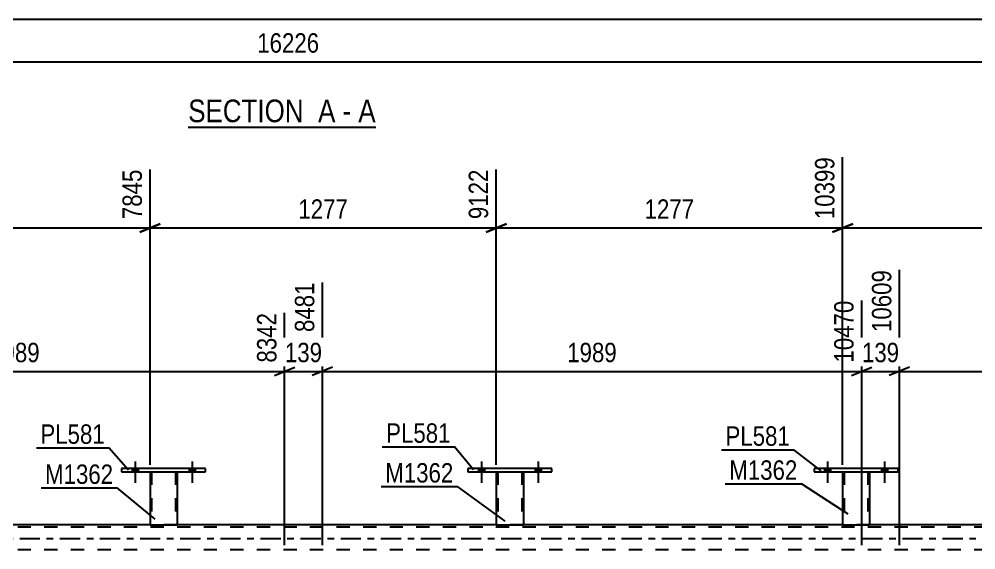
# Model space of a CAD drawing. Header units: millimetres. Extents: x -78 to 763, y -436 to 158.
# Drawn here: x 285.6 to 426.7, y -1.7 to 76.5 of the extents above; entities that cross this region are included whole.
import ezdxf

# ---------------------------------------------------------------- set-up
doc = ezdxf.new("R2010")
doc.units = ezdxf.units.MM
doc.linetypes.add('DXK_LINE_DOT2', pattern=[3.9198, 1.9599, -1.9599])
doc.linetypes.add('DXK_LINE_DOT3', pattern=[5.9187, 2.979, -0.9799, 0.9799, -0.9799])
doc.styles.add('Arial Narrow', font='ARIALN.TTF', dxfattribs={"height": 0.2})

# ---------------------------------------------------------------- blocks, each defined once
blk = doc.blocks.new('Unknown-814184979-11 - 2456')
at = {"color": 6, "linetype": 'Continuous'}
blk.add_line((310.51, 60.61), (338.16, 60.61), dxfattribs=at)
at = {"color": 0, "linetype": 'Continuous'}
for points in [[(328.62, 61.36), (328.62, 64.86), (310.51, 64.86), (310.51, 61.36)], [(332.23, 61.36), (332.23, 64.86), (329.67, 64.86), (329.67, 61.36)], [(334.55, 61.36), (334.55, 64.86), (333.28, 64.86), (333.28, 61.36)], [(338.16, 61.36), (338.16, 64.86), (335.6, 64.86), (335.6, 61.36)]]:
    blk.add_wipeout(points, dxfattribs=at)
at = {"color": 7, "linetype": 'Continuous', "style": 'Arial Narrow'}
for s, p in [('SECTION ', (310.51, 61.36)), ('A', (329.67, 61.36)), ('A', (335.6, 61.36)), ('-', (333.28, 61.36))]:
    blk.add_text(s, height=3.34, dxfattribs=at).set_placement(p)
blk = doc.blocks.new('Bolt-814184979-3472 - 3452')
at = {"linetype": 'Continuous'}
for points in [[(404.39, 9.84), (405.27, 9.84), (405.27, 10.32), (404.39, 10.32)], [(412.79, 9.84), (413.67, 9.84), (413.67, 10.32), (412.79, 10.32)]]:
    blk.add_hatch(color=1, dxfattribs=at).paths.add_polyline_path(points)
at = {"color": 1, "linetype": 'Continuous'}
for p, q in [((404.83, 11.32), (404.83, 8.2)), ((413.23, 11.32), (413.23, 8.2)), ((404.39, 10.32), (404.39, 9.84)), ((405.27, 10.32), (405.27, 9.84)), ((412.79, 10.32), (412.79, 9.84)), ((413.67, 10.32), (413.67, 9.84))]:
    blk.add_line(p, q, dxfattribs=at)
blk = doc.blocks.new('Bolt-814184979-3473 - 3452')
at = {"linetype": 'Continuous'}
for points in [[(404.39, 9.84), (405.27, 9.84), (405.27, 10.32), (404.39, 10.32)], [(412.79, 9.84), (413.67, 9.84), (413.67, 10.32), (412.79, 10.32)]]:
    blk.add_hatch(color=1, dxfattribs=at).paths.add_polyline_path(points)
at = {"color": 1, "linetype": 'Continuous'}
for p, q in [((404.83, 11.32), (404.83, 8.2)), ((413.23, 11.32), (413.23, 8.2)), ((404.39, 10.32), (404.39, 9.84)), ((405.27, 10.32), (405.27, 9.84)), ((412.79, 10.32), (412.79, 9.84)), ((413.67, 10.32), (413.67, 9.84))]:
    blk.add_line(p, q, dxfattribs=at)
blk = doc.blocks.new('Part-814184979-3607 - 3452')
at = {"color": 2, "linetype": 'Continuous'}
for p, q in [((351.75, 10.32), (351.75, 9.84)), ((364.15, 10.32), (351.75, 10.32)), ((364.15, 9.84), (364.15, 10.32)), ((351.75, 9.84), (364.15, 9.84))]:
    blk.add_line(p, q, dxfattribs=at)
blk = doc.blocks.new('Bolt-814184979-3474 - 3452')
at = {"linetype": 'Continuous'}
for points in [[(353.31, 9.84), (354.19, 9.84), (354.19, 10.32), (353.31, 10.32)], [(361.71, 9.84), (362.59, 9.84), (362.59, 10.32), (361.71, 10.32)]]:
    blk.add_hatch(color=1, dxfattribs=at).paths.add_polyline_path(points)
at = {"color": 1, "linetype": 'Continuous'}
for p, q in [((353.75, 11.32), (353.75, 8.2)), ((362.15, 11.32), (362.15, 8.2)), ((353.31, 10.32), (353.31, 9.84)), ((354.19, 10.32), (354.19, 9.84)), ((361.71, 10.32), (361.71, 9.84)), ((362.59, 10.32), (362.59, 9.84))]:
    blk.add_line(p, q, dxfattribs=at)
blk = doc.blocks.new('Bolt-814184979-3475 - 3452')
at = {"linetype": 'Continuous'}
for points in [[(353.31, 9.84), (354.19, 9.84), (354.19, 10.32), (353.31, 10.32)], [(361.71, 9.84), (362.59, 9.84), (362.59, 10.32), (361.71, 10.32)]]:
    blk.add_hatch(color=1, dxfattribs=at).paths.add_polyline_path(points)
at = {"color": 1, "linetype": 'Continuous'}
for p, q in [((353.75, 11.32), (353.75, 8.2)), ((362.15, 11.32), (362.15, 8.2)), ((353.31, 10.32), (353.31, 9.84)), ((354.19, 10.32), (354.19, 9.84)), ((361.71, 10.32), (361.71, 9.84)), ((362.59, 10.32), (362.59, 9.84))]:
    blk.add_line(p, q, dxfattribs=at)
blk = doc.blocks.new('Bolt-814184979-3476 - 3452')
at = {"linetype": 'Continuous'}
for points in [[(302.23, 9.84), (303.11, 9.84), (303.11, 10.32), (302.23, 10.32)], [(310.63, 9.84), (311.51, 9.84), (311.51, 10.32), (310.63, 10.32)]]:
    blk.add_hatch(color=1, dxfattribs=at).paths.add_polyline_path(points)
at = {"color": 1, "linetype": 'Continuous'}
for p, q in [((302.67, 11.32), (302.67, 8.2)), ((311.07, 11.32), (311.07, 8.2)), ((302.23, 10.32), (302.23, 9.84)), ((303.11, 10.32), (303.11, 9.84)), ((310.63, 10.32), (310.63, 9.84)), ((311.51, 10.32), (311.51, 9.84))]:
    blk.add_line(p, q, dxfattribs=at)
blk = doc.blocks.new('Bolt-814184979-3477 - 3452')
at = {"linetype": 'Continuous'}
for points in [[(302.23, 9.84), (303.11, 9.84), (303.11, 10.32), (302.23, 10.32)], [(310.63, 9.84), (311.51, 9.84), (311.51, 10.32), (310.63, 10.32)]]:
    blk.add_hatch(color=1, dxfattribs=at).paths.add_polyline_path(points)
at = {"color": 1, "linetype": 'Continuous'}
for p, q in [((302.67, 11.32), (302.67, 8.2)), ((311.07, 11.32), (311.07, 8.2)), ((302.23, 10.32), (302.23, 9.84)), ((303.11, 10.32), (303.11, 9.84)), ((310.63, 10.32), (310.63, 9.84)), ((311.51, 10.32), (311.51, 9.84))]:
    blk.add_line(p, q, dxfattribs=at)
blk = doc.blocks.new('Part-814184979-3597 - 3452')
at = {"color": 2, "linetype": 'Continuous'}
for p, q in [((402.83, 10.32), (402.83, 9.84)), ((415.23, 10.32), (402.83, 10.32)), ((415.23, 9.84), (415.23, 10.32)), ((402.83, 9.84), (415.23, 9.84))]:
    blk.add_line(p, q, dxfattribs=at)
blk = doc.blocks.new('Part-814184979-3602 - 3452')
at = {"color": 2, "linetype": 'Continuous'}
for p, q in [((407.03, 9.84), (407.03, 2)), ((411.03, 9.84), (411.03, 2)), ((407.03, 2), (411.03, 2))]:
    blk.add_line(p, q, dxfattribs=at)
at = {"color": 7, "linetype": 'DXK_LINE_DOT2'}
for p, q in [((407.03, 9.84), (411.03, 9.84)), ((407.03, 9.84), (407.03, 9.84)), ((407.03, 9.84), (407.03, 9.84)), ((407.27, 9.84), (407.27, 2)), ((410.79, 9.84), (410.79, 2)), ((411.03, 9.84), (411.03, 9.84)), ((411.03, 9.84), (411.03, 9.84)), ((410.73, 2), (410.77, 2)), ((410.73, 2), (410.77, 2)), ((410.77, 2), (410.79, 2)), ((410.77, 2), (410.79, 2))]:
    blk.add_line(p, q, dxfattribs=at)
blk = doc.blocks.new('Part-814184979-3612 - 3452')
at = {"color": 2, "linetype": 'Continuous'}
for p, q in [((355.95, 9.84), (355.95, 2)), ((359.95, 9.84), (359.95, 2)), ((355.95, 2), (359.95, 2))]:
    blk.add_line(p, q, dxfattribs=at)
at = {"color": 7, "linetype": 'DXK_LINE_DOT2'}
for p, q in [((355.95, 9.84), (359.95, 9.84)), ((355.95, 9.84), (355.95, 9.84)), ((355.95, 9.84), (355.95, 9.84)), ((356.19, 9.84), (356.19, 2)), ((359.71, 9.84), (359.71, 2)), ((359.95, 9.84), (359.95, 9.84)), ((359.95, 9.84), (359.95, 9.84)), ((359.65, 2), (359.69, 2)), ((359.65, 2), (359.69, 2)), ((359.69, 2), (359.71, 2)), ((359.69, 2), (359.71, 2))]:
    blk.add_line(p, q, dxfattribs=at)
blk = doc.blocks.new('Part-814184979-3617 - 3452')
at = {"color": 2, "linetype": 'Continuous'}
for p, q in [((300.67, 10.32), (300.67, 9.84)), ((313.07, 10.32), (300.67, 10.32)), ((313.07, 9.84), (313.07, 10.32)), ((300.67, 9.84), (313.07, 9.84))]:
    blk.add_line(p, q, dxfattribs=at)
blk = doc.blocks.new('Part-814184979-3622 - 3452')
at = {"color": 2, "linetype": 'Continuous'}
for p, q in [((304.87, 9.84), (304.87, 2)), ((308.87, 9.84), (308.87, 2)), ((304.87, 2), (308.87, 2))]:
    blk.add_line(p, q, dxfattribs=at)
at = {"color": 7, "linetype": 'DXK_LINE_DOT2'}
for p, q in [((304.87, 9.84), (308.87, 9.84)), ((304.87, 9.84), (304.87, 9.84)), ((304.87, 9.84), (304.87, 9.84)), ((305.11, 9.84), (305.11, 2)), ((308.63, 9.84), (308.63, 2)), ((308.87, 9.84), (308.87, 9.84)), ((308.87, 9.84), (308.87, 9.84)), ((308.57, 2), (308.61, 2)), ((308.57, 2), (308.61, 2)), ((308.61, 2), (308.63, 2)), ((308.61, 2), (308.63, 2))]:
    blk.add_line(p, q, dxfattribs=at)
blk = doc.blocks.new('Part-814184979-3752 - 3452')
at = {"color": 7, "linetype": 'DXK_LINE_DOT2'}
for p, q in [((640.09, 1.68), (25.23, 1.68)), ((308.87, 2), (304.87, 2)), ((359.95, 2), (355.95, 2)), ((411.03, 2), (407.03, 2)), ((640.09, -1.68), (25.23, -1.68))]:
    blk.add_line(p, q, dxfattribs=at)
at = {"color": 2, "linetype": 'Continuous'}
for p, q in [((304.87, 2), (257.79, 2)), ((355.95, 2), (308.87, 2)), ((407.03, 2), (359.95, 2)), ((458.11, 2), (411.03, 2))]:
    blk.add_line(p, q, dxfattribs=at)
at = {"color": 7, "linetype": 'DXK_LINE_DOT3'}
blk.add_line((25.23, 0), (640.09, 0), dxfattribs=at)
blk = doc.blocks.new('StraightDimension-814184979-2954 - 2456')
at = {"color": 7, "linetype": 'Continuous'}
blk.add_line((74.61, 76.55), (640.09, 76.55), dxfattribs=at)
blk = doc.blocks.new('StraightDimension-814184979-6324 - 2456')
at = {"color": 7, "linetype": 'Continuous'}
blk.add_line((10.43, 70.26), (640.09, 70.26), dxfattribs=at)
at = {"color": 0}
blk.add_wipeout([(330.43, 71.01), (330.43, 75.21), (320.09, 75.21), (320.09, 71.01)], dxfattribs=at)
at = {"color": 3, "style": 'Arial Narrow'}
blk.add_text('16226', height=2.863, dxfattribs=at).set_placement((320.69, 71.61))
blk = doc.blocks.new('StraightDimension-814184979-4367 - 3452')
at = {"color": 7, "linetype": 'Continuous'}
for p, q in [((330.3, -1), (330.3, 37.75)), ((409.86, -1), (409.86, 35.08)), ((331.8, 25.23), (328.8, 24.03)), ((330.3, 24.63), (409.86, 24.63)), ((408.36, 24.03), (411.36, 25.23))]:
    blk.add_line(p, q, dxfattribs=at)
at = {"color": 0}
blk.add_wipeout([(374.34, 25.38), (374.34, 29.58), (365.82, 29.58), (365.82, 25.38)], dxfattribs=at)
at = {"color": 3, "style": 'Arial Narrow'}
blk.add_text('1989', height=2.863, dxfattribs=at).set_placement((366.42, 25.98))
at = {"color": 0, "linetype": 'Continuous'}
blk.add_wipeout([(409.26, 35.68), (405.06, 35.68), (405.06, 25.33), (409.26, 25.33)], dxfattribs=at)
at = {"color": 3, "linetype": 'Continuous', "style": 'Arial Narrow'}
blk.add_text('10470', height=2.863, rotation=90.0002, dxfattribs=at).set_placement((408.66, 25.93))
blk = doc.blocks.new('StraightDimension-814184979-4415 - 3452')
at = {"color": 7, "linetype": 'Continuous'}
for p, q in [((245.17, -1), (245.17, 37.75)), ((324.72, -1), (324.72, 33.25)), ((246.67, 25.23), (243.67, 24.03)), ((245.17, 24.63), (324.72, 24.63)), ((323.22, 24.03), (326.22, 25.23))]:
    blk.add_line(p, q, dxfattribs=at)
at = {"color": 0}
blk.add_wipeout([(289.2, 25.38), (289.2, 29.58), (280.69, 29.58), (280.69, 25.38)], dxfattribs=at)
at = {"color": 3, "style": 'Arial Narrow'}
blk.add_text('1989', height=2.863, dxfattribs=at).set_placement((281.29, 25.98))
at = {"color": 0, "linetype": 'Continuous'}
blk.add_wipeout([(324.12, 33.85), (319.92, 33.85), (319.92, 25.33), (324.12, 25.33)], dxfattribs=at)
at = {"color": 3, "linetype": 'Continuous', "style": 'Arial Narrow'}
blk.add_text('8342', height=2.863, rotation=90.0002, dxfattribs=at).set_placement((323.52, 25.93))
blk = doc.blocks.new('StraightDimension-814184979-11886 - 3452')
at = {"color": 7, "linetype": 'Continuous'}
for p, q in [((304.87, 10.84), (304.87, 54.38)), ((355.95, 10.84), (355.95, 54.38)), ((306.37, 46.37), (303.37, 45.17)), ((304.87, 45.77), (355.95, 45.77)), ((354.45, 45.17), (357.45, 46.37))]:
    blk.add_line(p, q, dxfattribs=at)
at = {"color": 0}
blk.add_wipeout([(334.67, 46.52), (334.67, 50.72), (326.15, 50.72), (326.15, 46.52)], dxfattribs=at)
at = {"color": 3, "style": 'Arial Narrow'}
blk.add_text('1277', height=2.863, dxfattribs=at).set_placement((326.75, 47.12))
at = {"color": 0, "linetype": 'Continuous'}
blk.add_wipeout([(355.35, 54.98), (351.15, 54.98), (351.15, 46.47), (355.35, 46.47)], dxfattribs=at)
at = {"color": 3, "linetype": 'Continuous', "style": 'Arial Narrow'}
blk.add_text('9122', height=2.863, rotation=90.0002, dxfattribs=at).set_placement((354.75, 47.07))
blk = doc.blocks.new('StraightDimension-814184979-11887 - 3452')
at = {"color": 7, "linetype": 'Continuous'}
for p, q in [((253.79, 10.84), (253.79, 54.38)), ((304.87, 10.84), (304.87, 54.38)), ((255.29, 46.37), (252.29, 45.17)), ((253.79, 45.77), (304.87, 45.77)), ((303.37, 45.17), (306.37, 46.37))]:
    blk.add_line(p, q, dxfattribs=at)
at = {"color": 0}
blk.add_wipeout([(283.58, 46.52), (283.58, 50.72), (275.07, 50.72), (275.07, 46.52)], dxfattribs=at)
at = {"color": 3, "style": 'Arial Narrow'}
blk.add_text('1277', height=2.863, dxfattribs=at).set_placement((275.67, 47.12))
at = {"color": 0, "linetype": 'Continuous'}
blk.add_wipeout([(304.27, 54.98), (300.07, 54.98), (300.07, 46.47), (304.27, 46.47)], dxfattribs=at)
at = {"color": 3, "linetype": 'Continuous', "style": 'Arial Narrow'}
blk.add_text('7845', height=2.863, rotation=90.0002, dxfattribs=at).set_placement((303.67, 47.07))
blk = doc.blocks.new('StraightDimension-814184979-4319 - 3452')
at = {"color": 7, "linetype": 'Continuous'}
for p, q in [((415.43, -1), (415.43, 39.58)), ((494.99, -1), (494.99, 35.08)), ((416.93, 25.23), (413.93, 24.03)), ((415.43, 24.63), (494.99, 24.63)), ((493.49, 24.03), (496.49, 25.23))]:
    blk.add_line(p, q, dxfattribs=at)
at = {"color": 0}
blk.add_wipeout([(459.47, 25.38), (459.47, 29.58), (450.96, 29.58), (450.96, 25.38)], dxfattribs=at)
at = {"color": 3, "style": 'Arial Narrow'}
blk.add_text('1989', height=2.863, dxfattribs=at).set_placement((451.56, 25.98))
at = {"color": 0, "linetype": 'Continuous'}
blk.add_wipeout([(494.39, 35.68), (490.19, 35.68), (490.19, 25.33), (494.39, 25.33)], dxfattribs=at)
at = {"color": 3, "linetype": 'Continuous', "style": 'Arial Narrow'}
blk.add_text('12598', height=2.863, rotation=90.0002, dxfattribs=at).set_placement((493.79, 25.93))
blk = doc.blocks.new('StraightDimension-814184979-4343 - 3452')
at = {"color": 7, "linetype": 'Continuous'}
for p, q in [((415.43, -1), (415.43, 39.58)), ((409.86, -1), (409.86, 35.08)), ((408.36, 24.03), (411.36, 25.23)), ((409.86, 24.63), (415.43, 24.63)), ((416.93, 25.23), (413.93, 24.03))]:
    blk.add_line(p, q, dxfattribs=at)
at = {"color": 0}
blk.add_wipeout([(415.99, 25.38), (415.99, 29.58), (409.3, 29.58), (409.3, 25.38)], dxfattribs=at)
at = {"color": 3, "style": 'Arial Narrow'}
blk.add_text('139', height=2.863, dxfattribs=at).set_placement((409.9, 25.98))
at = {"color": 0, "linetype": 'Continuous'}
blk.add_wipeout([(414.83, 40.18), (410.63, 40.18), (410.63, 29.83), (414.83, 29.83)], dxfattribs=at)
at = {"color": 3, "linetype": 'Continuous', "style": 'Arial Narrow'}
blk.add_text('10609', height=2.863, rotation=90.0002, dxfattribs=at).set_placement((414.23, 30.43))
blk = doc.blocks.new('StraightDimension-814184979-4391 - 3452')
at = {"color": 7, "linetype": 'Continuous'}
for p, q in [((330.3, -1), (330.3, 37.75)), ((324.72, -1), (324.72, 33.25)), ((323.22, 24.03), (326.22, 25.23)), ((324.72, 24.63), (330.3, 24.63)), ((331.8, 25.23), (328.8, 24.03))]:
    blk.add_line(p, q, dxfattribs=at)
at = {"color": 0}
blk.add_wipeout([(330.85, 25.38), (330.85, 29.58), (324.17, 29.58), (324.17, 25.38)], dxfattribs=at)
at = {"color": 3, "style": 'Arial Narrow'}
blk.add_text('139', height=2.863, dxfattribs=at).set_placement((324.77, 25.98))
at = {"color": 0, "linetype": 'Continuous'}
blk.add_wipeout([(329.7, 38.35), (325.5, 38.35), (325.5, 29.83), (329.7, 29.83)], dxfattribs=at)
at = {"color": 3, "linetype": 'Continuous', "style": 'Arial Narrow'}
blk.add_text('8481', height=2.863, rotation=90.0002, dxfattribs=at).set_placement((329.1, 30.43))
blk = doc.blocks.new('StraightDimension-814184979-11884 - 3452')
at = {"color": 7, "linetype": 'Continuous'}
for p, q in [((407.03, 10.84), (407.03, 56.21)), ((458.11, 10.84), (458.11, 56.21)), ((408.53, 46.37), (405.53, 45.17)), ((407.03, 45.77), (458.11, 45.77)), ((456.61, 45.17), (459.61, 46.37))]:
    blk.add_line(p, q, dxfattribs=at)
at = {"color": 0}
blk.add_wipeout([(436.83, 46.52), (436.83, 50.72), (428.31, 50.72), (428.31, 46.52)], dxfattribs=at)
at = {"color": 3, "style": 'Arial Narrow'}
blk.add_text('1277', height=2.863, dxfattribs=at).set_placement((428.91, 47.12))
at = {"color": 0, "linetype": 'Continuous'}
blk.add_wipeout([(457.51, 56.81), (453.31, 56.81), (453.31, 46.47), (457.51, 46.47)], dxfattribs=at)
at = {"color": 3, "linetype": 'Continuous', "style": 'Arial Narrow'}
blk.add_text('11676', height=2.863, rotation=90.0002, dxfattribs=at).set_placement((456.91, 47.07))
blk = doc.blocks.new('StraightDimension-814184979-11885 - 3452')
at = {"color": 7, "linetype": 'Continuous'}
for p, q in [((407.03, 10.84), (407.03, 56.21)), ((355.95, 10.84), (355.95, 54.38)), ((357.45, 46.37), (354.45, 45.17)), ((355.95, 45.77), (407.03, 45.77)), ((405.53, 45.17), (408.53, 46.37))]:
    blk.add_line(p, q, dxfattribs=at)
at = {"color": 0}
blk.add_wipeout([(385.75, 46.52), (385.75, 50.72), (377.23, 50.72), (377.23, 46.52)], dxfattribs=at)
at = {"color": 3, "style": 'Arial Narrow'}
blk.add_text('1277', height=2.863, dxfattribs=at).set_placement((377.83, 47.12))
at = {"color": 0, "linetype": 'Continuous'}
blk.add_wipeout([(406.43, 56.81), (402.23, 56.81), (402.23, 46.47), (406.43, 46.47)], dxfattribs=at)
at = {"color": 3, "linetype": 'Continuous', "style": 'Arial Narrow'}
blk.add_text('10399', height=2.863, rotation=90.0002, dxfattribs=at).set_placement((405.83, 47.07))
blk = doc.blocks.new('Mark-814184979-3613 - 3452')
at = {"color": 0}
blk.add_wipeout([(298.21, 13.95), (298.21, 16.95), (288.7, 16.95), (288.7, 13.95)], dxfattribs=at)
blk.add_wipeout([(298.21, 13.95), (298.21, 16.95), (288.7, 16.95), (288.7, 13.95)], dxfattribs=at)
at = {"color": 30, "linetype": 'Continuous'}
for p in [(288.1, 13.35), (301.69, 10.06)]:
    blk.add_line(p, (298.81, 13.35), dxfattribs=at)
at = {"color": 3, "style": 'Arial Narrow'}
blk.add_text('PL581', height=2.863, dxfattribs=at).set_placement((288.7, 13.95))
blk = doc.blocks.new('Mark-814184979-3593 - 3452')
at = {"color": 0}
blk.add_wipeout([(399.27, 13.66), (399.27, 16.66), (389.77, 16.66), (389.77, 13.66)], dxfattribs=at)
blk.add_wipeout([(399.27, 13.66), (399.27, 16.66), (389.77, 16.66), (389.77, 13.66)], dxfattribs=at)
at = {"color": 30, "linetype": 'Continuous'}
for p in [(389.17, 13.06), (403.87, 9.99)]:
    blk.add_line(p, (399.87, 13.06), dxfattribs=at)
at = {"color": 3, "style": 'Arial Narrow'}
blk.add_text('PL581', height=2.863, dxfattribs=at).set_placement((389.77, 13.66))
blk = doc.blocks.new('Mark-814184979-3598 - 3452')
at = {"color": 0}
blk.add_wipeout([(400.38, 8.65), (400.38, 11.65), (390.33, 11.65), (390.33, 8.65)], dxfattribs=at)
blk.add_wipeout([(400.38, 8.65), (400.38, 11.65), (390.33, 11.65), (390.33, 8.65)], dxfattribs=at)
at = {"color": 30, "linetype": 'Continuous'}
for p in [(389.73, 8.05), (407.84, 3.58)]:
    blk.add_line(p, (400.98, 8.05), dxfattribs=at)
at = {"color": 3, "style": 'Arial Narrow'}
blk.add_text('M1362', height=2.863, dxfattribs=at).set_placement((390.33, 8.65))
blk = doc.blocks.new('Mark-814184979-3603 - 3452')
at = {"color": 0}
blk.add_wipeout([(349.21, 14.1), (349.21, 17.1), (339.71, 17.1), (339.71, 14.1)], dxfattribs=at)
blk.add_wipeout([(349.21, 14.1), (349.21, 17.1), (339.71, 17.1), (339.71, 14.1)], dxfattribs=at)
at = {"color": 30, "linetype": 'Continuous'}
for p in [(339.11, 13.5), (352.58, 10.12)]:
    blk.add_line(p, (349.81, 13.5), dxfattribs=at)
at = {"color": 3, "style": 'Arial Narrow'}
blk.add_text('PL581', height=2.863, dxfattribs=at).set_placement((339.71, 14.1))
blk = doc.blocks.new('Mark-814184979-3608 - 3452')
at = {"color": 0}
blk.add_wipeout([(349.63, 8.24), (349.63, 11.24), (339.58, 11.24), (339.58, 8.24)], dxfattribs=at)
blk.add_wipeout([(349.63, 8.24), (349.63, 11.24), (339.58, 11.24), (339.58, 8.24)], dxfattribs=at)
at = {"color": 30, "linetype": 'Continuous'}
for p in [(338.98, 7.64), (357.26, 2.53)]:
    blk.add_line(p, (350.23, 7.64), dxfattribs=at)
at = {"color": 3, "style": 'Arial Narrow'}
blk.add_text('M1362', height=2.863, dxfattribs=at).set_placement((339.58, 8.24))
blk = doc.blocks.new('Mark-814184979-3618 - 3452')
at = {"color": 0}
blk.add_wipeout([(299.44, 8.04), (299.44, 11.04), (289.39, 11.04), (289.39, 8.04)], dxfattribs=at)
blk.add_wipeout([(299.44, 8.04), (299.44, 11.04), (289.39, 11.04), (289.39, 8.04)], dxfattribs=at)
at = {"color": 30, "linetype": 'Continuous'}
for p in [(288.79, 7.44), (305.63, 2.83)]:
    blk.add_line(p, (300.04, 7.44), dxfattribs=at)
at = {"color": 3, "style": 'Arial Narrow'}
blk.add_text('M1362', height=2.863, dxfattribs=at).set_placement((289.39, 8.04))

msp = doc.modelspace()

# ---------------------------------------------------------------- block references
for name in ['StraightDimension-814184979-2954 - 2456', 'Unknown-814184979-11 - 2456', 'Bolt-814184979-3476 - 3452', 'Bolt-814184979-3477 - 3452', 'Bolt-814184979-3474 - 3452', 'Bolt-814184979-3475 - 3452', 'Bolt-814184979-3472 - 3452', 'Bolt-814184979-3473 - 3452', 'Part-814184979-3617 - 3452', 'Part-814184979-3607 - 3452', 'Part-814184979-3597 - 3452', 'Part-814184979-3622 - 3452', 'Part-814184979-3612 - 3452', 'Part-814184979-3602 - 3452', 'Part-814184979-3752 - 3452']:
    msp.add_blockref(name, (0, 0))

# ---------------------------------------------------------------- next in the draw order: block references
for name in ['StraightDimension-814184979-6324 - 2456', 'StraightDimension-814184979-4319 - 3452', 'StraightDimension-814184979-4415 - 3452', 'StraightDimension-814184979-4367 - 3452']:
    msp.add_blockref(name, (0, 0))

# ---------------------------------------------------------------- next in the draw order: block references
for name in ['StraightDimension-814184979-11886 - 3452', 'StraightDimension-814184979-4343 - 3452']:
    msp.add_blockref(name, (0, 0))

# ---------------------------------------------------------------- next in the draw order: block references
for name in ['StraightDimension-814184979-11884 - 3452', 'StraightDimension-814184979-11887 - 3452', 'StraightDimension-814184979-4391 - 3452', 'Mark-814184979-3603 - 3452']:
    msp.add_blockref(name, (0, 0))

# ---------------------------------------------------------------- next in the draw order: block references
for name in ['StraightDimension-814184979-11885 - 3452', 'Mark-814184979-3613 - 3452']:
    msp.add_blockref(name, (0, 0))

# ---------------------------------------------------------------- next in the draw order: block references
for name in ['Mark-814184979-3593 - 3452', 'Mark-814184979-3618 - 3452', 'Mark-814184979-3608 - 3452']:
    msp.add_blockref(name, (0, 0))

# ---------------------------------------------------------------- next in the draw order: block references
msp.add_blockref('Mark-814184979-3598 - 3452', (0, 0))

doc.saveas('drawing.dxf')
